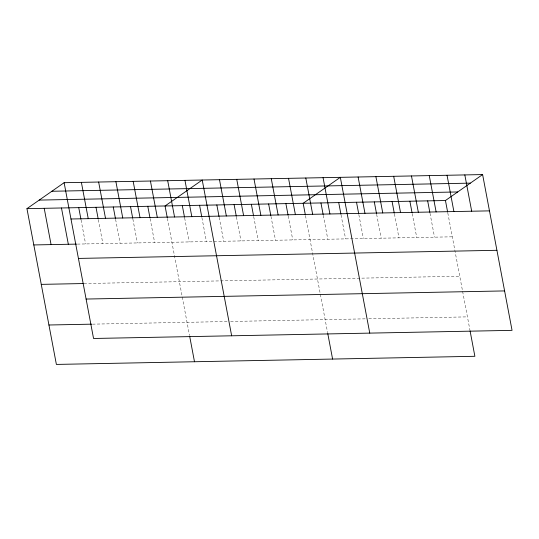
<?xml version="1.0" encoding="UTF-8"?>
<svg xmlns="http://www.w3.org/2000/svg" width="539" height="539" viewBox="0 0 539 539"><rect width="100%" height="100%" fill="white"/><g stroke="black" fill="none" stroke-linecap="round" stroke-linejoin="round"><path stroke-width="0.4" stroke-dasharray="2.69 2.02" d="M77.373 244.1L452.309 236.816M84.003 283.541L459.754 276.244M92.506 324.148L227.317 321.534M230.604 321.466L365.563 318.845M368.797 318.785L467.434 316.871M447.788 212.892L462.314 289.787M462.617 291.377L469.914 330.009M430.001 213.242L434.522 237.16M412.214 213.585L416.735 237.504M394.427 213.929L398.948 237.854M376.64 214.279L381.161 238.198M358.853 214.623L363.374 238.541M341.066 214.967L345.587 238.885M323.285 215.31L327.8 239.235M305.498 215.661L327.624 332.772M288.23 215.991L292.751 239.916M270.969 216.328L275.49 240.253M253.707 216.665L258.228 240.583M236.446 217.001L240.967 240.92M219.184 217.332L223.698 241.256M201.916 217.668L206.437 241.593M184.655 218.005L189.176 241.923M167.393 218.342L189.519 335.453M150.132 218.672L154.646 242.597M132.863 219.009L137.384 242.934M115.602 219.346L120.123 243.264M98.341 219.683L102.861 243.601M81.079 220.013L85.6 243.938"/><path stroke-width="0.81" d="M470.069 330.831L474.879 356.299L56.386 364.425L26.95 208.647L64.121 182.701L482.614 174.575L512.05 330.353L93.55 338.479L64.121 182.701M26.95 208.647L445.45 200.521L482.614 174.575M51.852 191.264L470.352 183.139M39.212 200.09L457.712 191.958M70.973 218.996L489.473 210.87M33.809 244.942L76.551 244.113M78.424 258.424L496.924 250.298M41.26 284.37L83.181 283.554M86.105 299.051L504.598 290.919M48.934 324.997L91.677 324.168M464.827 174.919L471.686 211.214M447.047 175.269L453.899 211.557M445.45 200.521L447.633 212.07M429.26 175.613L436.118 211.908M427.663 200.865L429.846 212.413M411.473 175.957L418.331 212.251M409.876 201.215L412.059 212.764M393.686 176.3L400.544 212.595M392.089 201.559L394.272 213.107M375.899 176.651L382.757 212.939M374.302 201.903L376.485 213.451M358.112 176.994L364.97 213.289M356.515 202.246L358.698 213.794M369.761 333.115L340.325 177.338L303.161 203.284L305.343 214.832M338.728 202.597L340.911 214.145M323.063 177.675L329.922 213.97M320.948 202.94L323.124 214.488M305.802 178.011L312.66 214.3M327.779 333.594L332.59 359.062M288.54 178.342L295.392 214.637M285.892 203.621L288.075 215.169M271.272 178.678L278.131 214.973M268.631 203.958L270.814 215.506M254.01 179.015L260.869 215.31M251.369 204.288L253.552 215.836M236.749 179.352L243.608 215.647M234.108 204.625L236.291 216.173M219.488 179.682L226.346 215.977M216.846 204.961L219.023 216.51M231.655 335.797L202.219 180.019L165.055 205.965L167.238 217.513M199.578 205.298L201.761 216.846M184.958 180.356L191.817 216.651M182.317 205.628L184.5 217.177M167.696 180.693L174.555 216.988M189.674 336.275L194.491 361.743M150.435 181.03L157.294 217.318M147.794 206.302L149.97 217.85M133.173 181.36L140.025 217.655M130.526 206.639L132.709 218.187M115.905 181.697L122.764 217.992M113.264 206.976L115.447 218.524M98.644 182.034L105.503 218.329M96.003 207.306L98.186 218.854M81.382 182.371L88.241 218.659M78.741 207.643L80.924 219.191M61.473 207.98L68.332 244.275M44.211 208.317L51.07 244.605"/></g></svg>
